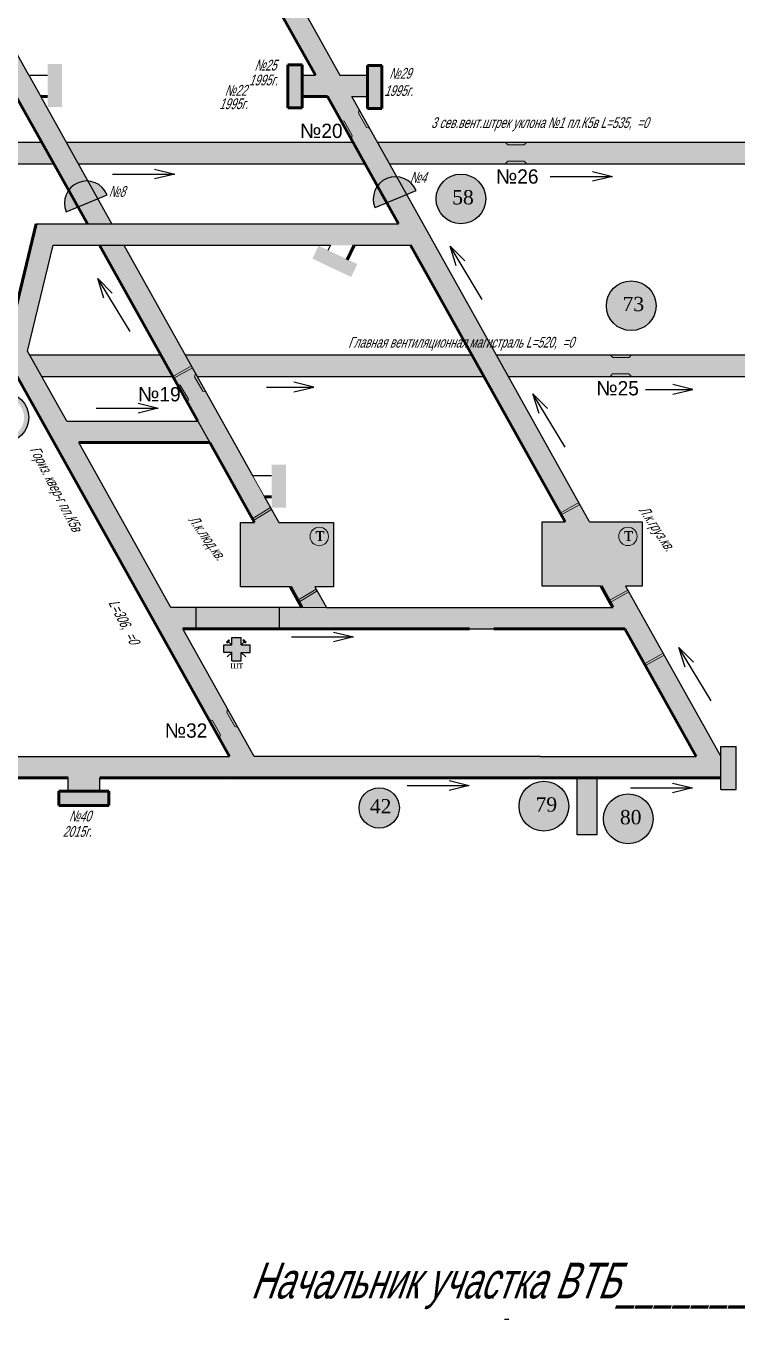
# Model space of a CAD drawing. Extents: x -416 to 179, y -69 to 259.
# Drawn here: x -57.2 to 42.4, y -69.4 to 111.4 of the extents above; entities that cross this region are included whole.
import ezdxf

# ---------------------------------------------------------------- set-up
doc = ezdxf.new("R2010")
doc.units = 0
doc.header["$MEASUREMENT"] = 0
doc.linetypes.add('K5LT_BASIC', pattern=[0])
for name, color, linetype in [('0 VIEW0', 7, 'Continuous'), ('Замерные станции', 7, 'Continuous'), ('Направление струи', 7, 'Continuous'), ('Позиции краска', 7, 'Continuous'), ('Позиции ПЛА', 7, 'Continuous'), ('Сланцевые заслоны', 7, 'Continuous')]:
    doc.layers.add(name, color=color, linetype=linetype)
doc.styles.add('ESKD', font='Eskdwin')
doc.styles.add('K5_TEXTSTYLE', font='win_eskd.shx', dxfattribs={"width": 0.7, "oblique": 15, "bigfont": 'b_eskd.shx'})

# ---------------------------------------------------------------- blocks, each defined once
blk = doc.blocks.new('*U26')
at = {"layer": '0 VIEW0', "color": 5, "linetype": 'K5LT_BASIC', "lineweight": 60}
for p, q in [((-20.51, 105.96), (-18.51, 105.96)), ((-20.51, 99.96), (-20.51, 105.96)), ((-18.51, 105.96), (-18.51, 99.96)), ((-18.51, 99.96), (-20.51, 99.96))]:
    blk.add_line(p, q, dxfattribs=at)
blk = doc.blocks.new('*U28')
at = {"layer": '0 VIEW0', "color": 5, "linetype": 'K5LT_BASIC', "lineweight": 60}
for p, q in [((-9.36, 105.87), (-7.36, 105.87)), ((-9.36, 99.87), (-9.36, 105.87)), ((-7.36, 105.87), (-7.36, 99.87)), ((-7.36, 99.87), (-9.36, 99.87))]:
    blk.add_line(p, q, dxfattribs=at)
blk = doc.blocks.new('заслон')
at = {"layer": 'Сланцевые заслоны'}
blk.add_hatch(color=256, dxfattribs=at).paths.add_polyline_path([(-1.5, 0), (2.71, 0, 1)])
blk.add_line((-1.5, 0), (2.71, 0), dxfattribs=at)
blk.add_arc((0.6, 0), 2.11, 0, 180, dxfattribs=at)
blk = doc.blocks.new('*U56')
at = {"layer": '0 VIEW0', "color": 5, "linetype": 'K5LT_BASIC', "lineweight": 60}
for p, q in [((-142.18, -3.26), (-135.18, -3.26)), ((-142.18, -5.26), (-142.18, -3.26)), ((-135.18, -3.26), (-135.18, -5.26)), ((-135.18, -5.26), (-142.18, -5.26))]:
    blk.add_line(p, q, dxfattribs=at)

msp = doc.modelspace()

# ---------------------------------------------------------------- hatches: boundary and pattern name
at = {"layer": '0 VIEW0', "lineweight": 30}
h = msp.add_hatch(color=256, dxfattribs=at)
h.paths.add_polyline_path([(-26.47, 25.13), (-26.34, 25.24), (-26.68, 25.57), (-26.8, 25.46), (-26.62, 25.28)])
h.paths.add_polyline_path([(-28.68, 25.47), (-28.79, 25.56), (-29.09, 25.26), (-28.99, 25.17), (-28.84, 25.31)])
at = {"layer": 'Замерные станции', "linetype": 'Continuous'}
for color, points in [(161, [(69.27, 95.15), (64.07, 95.15), (12.92, 95.15), (12.58, 94.8), (10.28, 94.8), (9.92, 95.15), (-7.98, 95.15), (-6.3, 92.15), (9.92, 92.15), (10.28, 92.5), (12.57, 92.5), (12.92, 92.15), (62.33, 92.15), (65.79, 92.15), (69.27, 92.15)]), (161, [(12.92, 95.15), (9.92, 95.15), (10.28, 94.8), (12.58, 94.8)]), (161, [(12.57, 92.5), (10.28, 92.5), (9.92, 92.15), (12.92, 92.15)]), (2, [(22.71, 6.26), (19.98, 6.26), (19.98, -1.72), (22.71, -1.72)])]:
    msp.add_hatch(color=color, dxfattribs=at).paths.add_polyline_path(points)
at = {"layer": 'Замерные станции', "linetype": 'Continuous', "lineweight": 0}
msp.add_hatch(color=1, dxfattribs=at).paths.add_polyline_path([(-25.8, 24.88), (-27.07, 24.88), (-27.07, 25.91), (-28.34, 25.91), (-28.34, 24.88), (-29.46, 24.88), (-29.46, 23.79), (-28.34, 23.79), (-28.34, 22.65), (-27.07, 22.65), (-27.07, 23.79), (-25.8, 23.79)])
at = {"layer": 'Позиции краска', "linetype": 'Continuous', "lineweight": 0}
for color, points in [(6, [(-47.79, 169.31), (-60, 169.31), (-59.71, 170.12), (-61.85, 170.12), (-55.04, 166.31), (-51.22, 166.31), (-49.49, 163.21), (-46.69, 158.21), (-30.48, 129.23), (-28.8, 126.23), (-17.69, 106.36), (-15.09, 107.86), (-25.37, 126.23), (-47.79, 166.31)]), (3, [(-91.33, 166.31), (-94.77, 166.31), (-74.02, 129.23), (-60.21, 104.53), (-48.58, 83.75), (-45.14, 83.75), (-55.09, 101.53), (-56.77, 104.53), (-68.91, 126.23), (-70.59, 129.23), (-83.39, 152.11), (-85.06, 155.11)]), (6, [(-11.55, 101.53), (-9.36, 101.53), (-9.36, 104.53), (-13.23, 104.53), (-15.09, 107.86), (-17.69, 106.36), (-16.66, 104.53), (-18.51, 104.53), (-18.51, 101.53), (-14.99, 101.53), (-7.99, 89.02, -0.25811), (-5.28, 90.32)]), (3, [(-52.15, 106.07), (-54.15, 106.07), (-54.15, 100.07), (-52.15, 100.07)]), (3, [(-18.51, 105.96), (-20.51, 105.96), (-20.51, 99.96), (-18.51, 99.96)]), (3, [(-7.36, 105.87), (-9.36, 105.87), (-9.36, 99.87), (-7.36, 99.87)]), (161, [(-54.96, 95.15), (-59.85, 95.15), (-59.85, 92.15), (-53.28, 92.15)]), (161, [(-29.75, 95.15), (-51.52, 95.15), (-49.84, 92.15), (-28.07, 92.15)]), (161, [(-11.41, 95.15), (-29.75, 95.15), (-28.07, 92.15), (-9.74, 92.15)]), (161, [(7.18, 87.22, 1), (0.23, 87.22, 1)]), (6, [(-1.6, 83.75), (-3.9, 87.87), (-6.69, 86.71), (-5.04, 83.75), (-3.36, 80.75), (18.28, 42.06), (15.07, 42.06), (15.07, 33.06), (23.32, 33.06), (24.98, 30.09), (26.66, 27.09), (36.63, 9.26), (40.07, 9.26), (26.76, 33.06), (29.07, 33.06), (29.07, 42.06), (21.72, 42.06)]), (30, [(-49.8, 53.15), (-51.47, 56.15), (-56.95, 65.93), (-53.36, 80.75), (-14.57, 80.75), (-11.23, 80.75), (-3.36, 80.75), (-5.04, 83.75), (-55.73, 83.75), (-60.14, 65.49), (-38.66, 27.09), (-38.58, 26.96), (-28.68, 9.26), (-25.24, 9.26), (-35.22, 27.09), (-33.41, 27.09), (-33.41, 30.09), (-36.9, 30.09)]), (3, [(-43.46, 80.75), (-46.9, 80.75), (-33.14, 56.15), (-31.46, 53.15), (-25.2, 41.96), (-27.15, 41.96), (-27.15, 32.96), (-20.17, 32.96), (-18.56, 30.09), (-15.13, 30.09), (-16.73, 32.96), (-14.15, 32.96), (-14.15, 41.96), (-21.76, 41.96), (-23.78, 45.56), (-25.46, 48.56)]), (3, [(-16.23, 80.67), (-17.08, 78.87), (-11.65, 76.31), (-10.8, 78.12)]), (4, [(31.02, 72.29, 1), (24.07, 72.29, 1)]), (4, [(-38.32, 65.41), (-56.66, 65.41), (-54.98, 62.41), (-36.64, 62.41)]), (4, [(-13.11, 65.41), (-34.88, 65.41), (-33.21, 62.41), (-11.44, 62.41)]), (4, [(5.22, 65.41), (-13.11, 65.41), (-11.44, 62.41), (6.9, 62.41)]), (4, [(52.94, 65.41), (8.66, 65.41), (10.34, 62.41), (45.15, 62.41), (44.8, 60.35), (48.78, 59.91), (49.21, 62.41), (52.94, 62.41)]), (6, [(-194.7, 56.08), (-197.44, 54.86), (-177.91, 6.26), (-156.62, 6.26), (-139.23, 6.26), (-97.23, 6.26), (-51.25, 6.26), (-51.25, 4.41), (-49.05, 4.41), (-46.84, 4.41), (-46.84, 6.26), (-28.69, 6.26), (-28.68, 7.76), (-28.68, 9.26), (-97.33, 9.26), (-140.01, 9.26), (-155.55, 9.26), (-173.48, 9.26), (-175.88, 9.26)]), (30, [(-33.14, 56.15), (-51.47, 56.15), (-49.8, 53.15), (-31.46, 53.15)]), (3, [(-20.8, 50.05), (-22.8, 50.05), (-22.8, 44.05), (-20.8, 44.05)]), (30, [(-21.7, 30.09), (-33.41, 30.09), (-33.41, 27.09), (-21.7, 27.09)]), (30, [(6.65, 30.09), (-15.13, 30.09), (-18.56, 30.09), (-21.7, 30.09), (-21.7, 27.09), (8.32, 27.09)]), (30, [(24.98, 30.09), (6.65, 30.09), (8.32, 27.09), (26.66, 27.09)]), (3, [(18.3, 9.26), (-25.24, 9.26), (-28.68, 9.26), (-28.68, 6.26), (19.98, 6.26)]), (3, [(40.07, 9.26), (36.63, 9.26), (18.3, 9.26), (19.98, 6.26), (40.07, 6.26)]), (3, [(42.23, 10.65), (40.07, 10.65), (40.07, 4.65), (42.23, 4.65)]), (2, [(11.84, 2.31, 1), (18.8, 2.31, 1)]), (3, [(-45.6, 4.41), (-52.6, 4.41), (-52.6, 2.41), (-45.6, 2.41)]), (3, [(-10.56, 2.06, 1), (-4.91, 2.06, 1)]), (2, [(23.65, 0.53, 1), (30.61, 0.53, 1)])]:
    msp.add_hatch(color=color, dxfattribs=at).paths.add_polyline_path(points)
h = msp.add_hatch(color=1, dxfattribs=at)
h.paths.add_polyline_path([(-56.79, 56.65, 1), (-63.74, 56.65, 1)])
h.paths.add_polyline_path([(-63.09, 56.65, -1), (-57.44, 56.65, -1)], flags=16)
h.paths.add_polyline_path([(-61.63, 54.75), (-57.68, 54.75), (-57.68, 59.02), (-61.63, 59.02)], flags=8)

# ---------------------------------------------------------------- linework, layer by layer
at = {"layer": '0 VIEW0', "lineweight": 30}
for p, q in [((-56.77, 104.53), (-68.91, 126.23)), ((-25.37, 126.23), (-13.23, 104.53)), ((-56.77, 104.53), (-54.17, 104.53)), ((-18.51, 104.53), (-16.66, 104.53)), ((-13.23, 104.53), (-9.36, 104.53)), ((-45.14, 83.75), (-55.09, 101.53)), ((-1.6, 83.75), (-11.55, 101.53)), ((-11.55, 101.53), (-9.36, 101.53)), ((-66.58, 95.15), (-54.96, 95.15)), ((-51.52, 95.15), (-29.75, 95.15)), ((-29.75, 95.15), (-11.41, 95.15)), ((-7.98, 95.15), (64.07, 95.15)), ((-59.85, 92.15), (-53.28, 92.15)), ((-49.84, 92.15), (-28.07, 92.15)), ((-28.07, 92.15), (-9.74, 92.15)), ((-6.3, 92.15), (62.33, 92.15)), ((-55.73, 83.75), (-5.04, 83.75)), ((21.72, 42.06), (-1.6, 83.75)), ((-56.95, 65.93), (-53.36, 80.75)), ((-53.36, 80.75), (-14.57, 80.75)), ((-43.46, 80.75), (-25.46, 48.56)), ((-14.57, 80.75), (-14.91, 80.03)), ((-11.23, 80.75), (-3.36, 80.75)), ((-51.47, 56.15), (-56.95, 65.93)), ((-56.66, 65.41), (-38.32, 65.41)), ((-34.88, 65.41), (-13.11, 65.41)), ((-13.11, 65.41), (5.22, 65.41)), ((8.66, 65.41), (77.72, 65.41)), ((-54.98, 62.41), (-36.64, 62.41)), ((-33.21, 62.41), (-11.44, 62.41)), ((-11.44, 62.41), (6.9, 62.41)), ((10.34, 62.41), (45.15, 62.41)), ((-51.47, 56.15), (-33.14, 56.15)), ((-36.9, 30.09), (-49.8, 53.15)), ((-25.46, 48.56), (-22.81, 48.56)), ((-23.78, 45.56), (-21.76, 41.96)), ((-16.73, 32.96), (-15.13, 30.09)), ((26.76, 33.06), (40.07, 9.26)), ((-18.56, 30.09), (-36.9, 30.09)), ((-33.41, 30.09), (-33.41, 27.09)), ((-21.7, 27.09), (-21.7, 30.09)), ((-15.13, 30.09), (3.21, 30.09)), ((6.65, 30.09), (24.98, 30.09)), ((-38.71, 27.2), (-38.58, 26.96)), ((-25.24, 9.26), (-35.22, 27.09)), ((-28.79, 25.56), (-29.09, 25.26)), ((-28.99, 25.17), (-28.68, 25.47)), ((-28.68, 25.47), (-28.79, 25.56)), ((-28.34, 24.88), (-28.34, 25.91)), ((-28.34, 25.91), (-27.07, 25.91)), ((-27.07, 24.88), (-27.07, 25.91)), ((-26.68, 25.57), (-26.8, 25.46)), ((-26.8, 25.46), (-26.62, 25.28)), ((-26.34, 25.24), (-26.68, 25.57)), ((-29.46, 23.79), (-29.46, 24.88)), ((-29.46, 24.88), (-28.34, 24.88)), ((-28.34, 23.79), (-29.46, 23.79)), ((-29.09, 25.26), (-28.99, 25.17)), ((-29.02, 23.2), (-28.34, 23.79)), ((-28.34, 24.88), (-28.84, 25.31)), ((-28.34, 22.65), (-28.34, 23.79)), ((-27.07, 24.88), (-26.62, 25.28)), ((-27.07, 24.88), (-25.8, 24.88)), ((-27.07, 22.65), (-27.07, 23.79)), ((-27.07, 23.79), (-25.8, 23.79)), ((-27.07, 23.79), (-26.38, 23.17)), ((-26.62, 25.28), (-26.47, 25.13)), ((-26.47, 25.13), (-26.34, 25.24)), ((-25.8, 23.79), (-25.8, 24.88)), ((-28.34, 22.65), (-27.07, 22.65)), ((-97.33, 9.26), (-28.68, 9.26)), ((14.86, 9.26), (-25.24, 9.26)), ((18.3, 9.26), (36.63, 9.26)), ((40.07, 10.65), (42.23, 10.65)), ((40.07, 4.64), (40.07, 10.64)), ((40.07, 9.26), (40.07, 9.26)), ((42.23, 4.65), (42.23, 10.65)), ((40.07, 4.65), (42.23, 4.65))]:
    msp.add_line(p, q, dxfattribs=at)
at = {"layer": '0 VIEW0', "color": 1, "lineweight": 80}
for p, q in [((-16.66, 104.53), (-28.8, 126.23)), ((-48.58, 83.75), (-60.21, 104.53)), ((-18.51, 101.53), (-14.99, 101.53)), ((-5.04, 83.75), (-14.99, 101.53)), ((-55.73, 83.75), (-60.14, 65.49)), ((-46.9, 80.75), (-33.14, 56.15)), ((-3.36, 80.75), (18.28, 42.06)), ((-60.14, 65.49), (-38.66, 27.09)), ((-49.8, 53.15), (-31.46, 53.15)), ((-31.46, 53.15), (-25.2, 41.96)), ((-20.17, 32.96), (-18.56, 30.09)), ((23.32, 33.06), (24.98, 30.09)), ((-28.68, 9.26), (-38.66, 27.09)), ((-35.22, 27.09), (4.89, 27.09)), ((8.32, 27.09), (26.66, 27.09)), ((26.66, 27.09), (36.63, 9.26)), ((-46.84, 6.26), (16.54, 6.26)), ((19.98, 6.26), (40.07, 6.26))]:
    msp.add_line(p, q, dxfattribs=at)
at = {"layer": '0 VIEW0', "color": 0, "lineweight": 80}
for p, q in [((-55.09, 101.53), (-54.14, 101.53)), ((-12.23, 78.72), (-11.23, 80.75)), ((-23.78, 45.56), (-22.8, 45.56))]:
    msp.add_line(p, q, dxfattribs=at)
at = {"layer": '0 VIEW0', "color": 5, "linetype": 'K5LT_BASIC', "lineweight": 30}
for p, q in [((8.09, -66.43), (8.25, -66.43)), ((9.82, -69.43), (10.4, -69.43))]:
    msp.add_line(p, q, dxfattribs=at)
at = {"layer": '0 VIEW0', "lineweight": 30}
for points in [[(-20.17, 32.96), (-27.15, 32.96), (-27.15, 41.96), (-25.2, 41.96)], [(-21.76, 41.96), (-14.15, 41.96), (-14.15, 32.96), (-16.73, 32.96)], [(23.32, 33.06), (15.07, 33.06), (15.07, 42.06), (18.28, 42.06)], [(21.72, 42.06), (29.07, 42.06), (29.07, 33.06), (26.76, 33.06)]]:
    msp.add_lwpolyline(points, dxfattribs=at)
at = {"layer": 'Замерные станции', "linetype": 'Continuous'}
for p, q in [((-56.77, 104.53), (-55.09, 101.53)), ((-51.97, 4.41), (-50.43, 4.41)), ((-50.2, 4.41), (-50.42, 4.41))]:
    msp.add_line(p, q, dxfattribs=at)
at = {"layer": 'Замерные станции', "linetype": 'Continuous', "lineweight": 0}
for p, q in [((-10.52, 99.71), (-10.64, 99.22)), ((-13.13, 98.21), (-12.64, 98.08)), ((-12.64, 98.08), (-11.5, 96.09)), ((-10.64, 99.22), (-9.5, 97.23)), ((-11.5, 96.09), (-11.63, 95.61)), ((-9.5, 97.23), (-9.03, 97.1)), ((9.92, 95.15), (10.28, 94.8)), ((10.28, 94.8), (12.58, 94.8)), ((12.58, 94.8), (12.92, 95.15)), ((9.92, 92.15), (10.28, 92.5)), ((10.28, 92.5), (12.57, 92.5)), ((12.57, 92.5), (12.92, 92.15)), ((-6.3, 92.15), (-6.3, 92.15)), ((24.59, 65.41), (24.95, 65.07)), ((27.24, 65.07), (27.59, 65.41)), ((24.95, 65.07), (27.24, 65.07)), ((-33.47, 62.83), (-33.58, 62.34)), ((-33.58, 62.34), (-32.44, 60.35)), ((10.34, 62.41), (10.34, 62.41)), ((24.59, 62.41), (24.94, 62.77)), ((24.94, 62.77), (27.23, 62.77)), ((27.23, 62.77), (27.59, 62.41)), ((-36.07, 61.33), (-35.58, 61.2)), ((-35.58, 61.2), (-34.44, 59.21)), ((-32.44, 60.35), (-31.97, 60.23)), ((-34.44, 59.21), (-34.57, 58.73)), ((-32.54, 16.16), (-32.54, 16.16)), ((-28.96, 15.9), (-29.08, 15.41)), ((-29.08, 15.41), (-27.94, 13.43)), ((-31.57, 14.41), (-31.08, 14.28)), ((-31.08, 14.28), (-29.94, 12.29)), ((-27.94, 13.43), (-27.47, 13.3)), ((-29.94, 12.29), (-30.07, 11.81))]:
    msp.add_line(p, q, dxfattribs=at)
at = {"layer": 'Замерные станции', "color": 1, "linetype": 'Continuous', "lineweight": 0}
for p, q in [((-36.64, 62.41), (-34.03, 63.88)), ((-36.5, 62.15), (-33.88, 63.62)), ((-25.51, 42.51), (-22.94, 44.06)), ((-25.35, 42.25), (-22.79, 43.8)), ((17.59, 43.29), (20.21, 44.76)), ((17.74, 43.03), (20.36, 44.5)), ((-19.13, 31.11), (-16.57, 32.66)), ((-18.98, 30.85), (-16.41, 32.41)), ((24.44, 31.05), (27.06, 32.52)), ((24.59, 30.79), (27.21, 32.26)), ((29.38, 22.23), (32, 23.69)), ((29.52, 21.97), (32.14, 23.43))]:
    msp.add_line(p, q, dxfattribs=at)
at = {"layer": 'Замерные станции', "linetype": 'Continuous', "lineweight": 30}
for p, q in [((3.21, 30.09), (6.65, 30.09)), ((4.89, 27.09), (8.32, 27.09)), ((14.86, 9.26), (18.3, 9.26)), ((-51.25, 4.41), (-51.25, 6.26)), ((-46.84, 4.41), (-46.84, 6.26))]:
    msp.add_line(p, q, dxfattribs=at)
at = {"layer": 'Замерные станции', "color": 1, "linetype": 'Continuous', "lineweight": 80}
for p, q in [((-97.23, 6.26), (-51.25, 6.26)), ((16.54, 6.26), (19.98, 6.26))]:
    msp.add_line(p, q, dxfattribs=at)
at = {"layer": 'Замерные станции', "linetype": 'Continuous'}
msp.add_lwpolyline([(19.98, 6.26), (22.71, 6.26), (22.71, -1.72), (19.98, -1.72)], close=True, dxfattribs=at)
at = {"layer": 'Замерные станции', "linetype": 'Continuous', "lineweight": 0}
for centre in [(-16.12, 40.02), (27.08, 40.03)]:
    msp.add_circle(centre, 1.29, dxfattribs=at)
at = {"layer": 'Направление струи', "color": 5}
for points in [[(-45.06, 90.69), (-36.36, 90.69)], [(-39.17, 91.38), (-36.36, 90.69), (-39.17, 90.01)], [(22.12, 91.06), (24.93, 90.38), (22.12, 89.69)], [(16.22, 90.38), (24.93, 90.38)], [(6.7, 73.18), (2.18, 80.62)], [(3.06, 77.87), (2.18, 80.62), (4.23, 78.57)], [(-19.7, 60.24), (-16.89, 60.92), (-19.7, 61.6)], [(-23.52, 60.92), (-16.89, 60.92)], [(18.3, 52.53), (13.78, 59.98)], [(14.65, 57.22), (13.78, 59.98), (15.82, 57.93)], [(29.52, 60.58), (36.16, 60.58)], [(33.35, 59.9), (36.16, 60.58), (33.35, 61.26)], [(38.73, 17.05), (34.21, 24.49)], [(35.09, 21.73), (34.21, 24.49), (36.25, 22.44)], [(33.32, 5.54), (36.13, 4.86), (33.32, 4.18)], [(27.42, 4.86), (36.13, 4.86)]]:
    msp.add_lwpolyline(points, dxfattribs=at)
at = {"layer": 'Направление струи', "color": 1}
for points in [[(-42.61, 68.67), (-47.13, 76.11)], [(-46.26, 73.35), (-47.13, 76.11), (-45.09, 74.06)], [(-47.36, 57.96), (-38.65, 57.96)], [(-41.46, 58.64), (-38.65, 57.96), (-41.46, 57.27)], [(-20.02, 25.97), (-11.32, 25.97)], [(-14.13, 26.65), (-11.32, 25.97), (-14.13, 25.29)], [(2.07, 5.89), (4.88, 5.2), (2.07, 4.52)], [(-3.83, 5.2), (4.88, 5.2)]]:
    msp.add_lwpolyline(points, dxfattribs=at)
at = {"layer": 'Позиции краска', "linetype": 'Continuous', "lineweight": 30}
msp.add_line((-33.14, 56.15), (-31.46, 53.15), dxfattribs=at)
at = {"layer": 'Позиции краска', "linetype": 'Continuous', "lineweight": 0}
for p, q in [((-25.46, 48.56), (-23.78, 45.56)), ((-18.56, 30.09), (-15.13, 30.09))]:
    msp.add_line(p, q, dxfattribs=at)
at = {"layer": 'Позиции краска'}
msp.add_circle((-7.73, 2.06), 2.82, dxfattribs=at)
at = {"layer": 'Позиции ПЛА'}
for centre in [(3.71, 87.22), (27.54, 72.29), (-60.27, 56.65), (15.32, 2.31), (27.13, 0.53)]:
    msp.add_circle(centre, 3.48, dxfattribs=at)

# ---------------------------------------------------------------- block references
at = {"layer": '0 VIEW0', "lineweight": 30}
for name, p in [('*U26', (0, 0)), ('*U28', (0, 0)), ('*U56', (89.58, 7.67))]:
    msp.add_blockref(name, p, dxfattribs=at)
at = {"layer": 'Сланцевые заслоны', "xscale": 1.47478522899189, "yscale": 1.47478522899189, "zscale": 1.47478522899189, "rotation": 22.5864721337867}
for p in [(-49.51, 86.28), (-6.27, 86.88)]:
    msp.add_blockref('заслон', p, dxfattribs=at)

# ---------------------------------------------------------------- texts
at = {"layer": '0 VIEW0', "lineweight": 30, "style": 'K5_TEXTSTYLE', "oblique": 20, "width": 0.7}
for s, p in [('№25', (-25.2, 105.18)), ('№29', (-6.34, 104.04)), ('№22', (-29.37, 101.66)), ('1995г.', (-25.98, 103.1)), ('1995г.', (-7.03, 101.62)), ('1995г.', (-30.15, 99.78)), ('3 сев.вент.штрек уклона №1 пл.К5в L=535,  =0', (-0.48, 97.14)), ('№4', (-3.46, 89.48)), ('№8', (-45.61, 87.52)), ('Главная вентиляционная магистраль L=520,  =0', (-12.08, 66.43)), ('№40', (-51.18, 0.17)), ('2015г.', (-52.04, -1.98))]:
    msp.add_text(s, height=1.5, dxfattribs=at).set_placement(p)
for s, rotation, p in [('Гориз. квер-г пл.К5в', 297.493, (-56.69, 52.21)), ('Л.к.груз.кв.', 303.6095, (28.55, 43.72)), ('Л.к.люд.кв.', 305.3789, (-34.51, 42.37)), ('L=306,  =0', 297.493, (-45.68, 30.76))]:
    msp.add_text(s, height=1.5, rotation=rotation, dxfattribs=at).set_placement(p)
at = {"layer": '0 VIEW0', "color": 7, "lineweight": 30, "style": 'K5_TEXTSTYLE', "oblique": 20, "width": 0.7}
msp.add_text('Начальник участка ВТБ___________________  ', height=5, dxfattribs=at).set_placement((-25.76, -66.53))
at = {"layer": 'Замерные станции', "linetype": 'Continuous', "lineweight": 0, "char_height": 2, "attachment_point": 1}
for s, insert in [('{\\fArial|b0|i0|c204|p34;№}20', (-18.83, 97.74)), ('{\\fArial|b0|i0|c204|p34;№}26', (8.59, 91.36)), ('{\\fArial|b0|i0|c204|p34;№}25', (22.64, 61.75)), ('{\\fArial|b0|i0|c204|p34;№}19', (-41.5, 60.91)), ('{\\fArial|b0|i0|c204|p34;№}32', (-37.76, 13.88))]:
    msp.add_mtext(s, dxfattribs=dict(at, insert=insert))
at = {"layer": 'Позиции ПЛА', "attachment_point": 1, "style": 'ESKD'}
for s, insert, char_height, width in [('{\\fTimes New Roman|b0|i0|c204|p18;58}', (2.48, 88.46), 2, 5.3058), ('{\\fTimes New Roman|b0|i0|c204|p18;73}', (26.33, 73.53), 2, 5.3058), ('{\\fTimes New Roman|b0|i0|c204|p18;т}', (-16.68, 41.38), 2, 2.2557), ('{\\fTimes New Roman|b0|i0|c204|p18;т}', (26.52, 41.38), 2, 2.2557), ('{\\fTimes New Roman|b0|i0|c204|p18;шт}', (-28.58, 22.57), 1, 0.6206), ('{\\fTimes New Roman|b0|i0|c204|p18;42}', (-9.05, 3.3), 2, 5.3058), ('{\\fTimes New Roman|b0|i0|c204|p18;79}', (14.15, 3.55), 2, 5.3058), ('{\\fTimes New Roman|b0|i0|c204|p18;80}', (25.96, 1.77), 2, 5.3058)]:
    msp.add_mtext(s, dxfattribs=dict(at, insert=insert, char_height=char_height, width=width))

doc.saveas('drawing.dxf')
